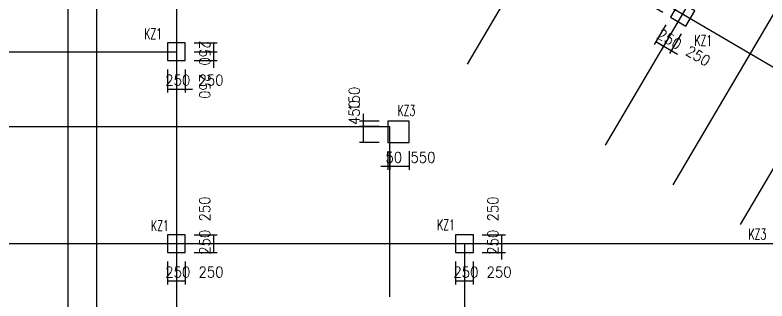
# Model space of a CAD drawing. Extents: x 387171 to 699106, y 11966 to 245688.
# Drawn here: x 574722 to 595864, y 114875 to 122921 of the extents above; entities that cross this region are included whole.
import ezdxf

# ---------------------------------------------------------------- set-up
doc = ezdxf.new("R2010")
doc.units = 0
doc.header["$LTSCALE"] = 100
doc.header["$MEASUREMENT"] = 0
for name, color, linetype in [('COLU', 7, 'Continuous'), ('DIM', 3, 'Continuous'), ('DOTE', 253, 'Continuous'), ('NUM', 7, 'Continuous')]:
    doc.layers.add(name, color=color, linetype=linetype)
doc.styles.get("Standard").update_dxf_attribs({"font": 'standard'})
doc.dimstyles.get("Standard").update_dxf_attribs({"dimtxt": 300, "dimasz": 100, "dimexe": 100, "dimexo": 250, "dimgap": 100, "dimtad": 0, "dimtoh": 1, "dimdec": 0, "dimdsep": 46, "dimcen": 0.09, "dimclrt": 7, "dimadec": 0, "dimazin": 0, "dimtfac": 1, "dimtdec": 4, "dimtofl": 0, "dimtmove": 0, "dimatfit": 3, "dimfxl": 1, "dimtolj": 1, "dimtzin": 0, "dimarcsym": 0})

# ---------------------------------------------------------------- blocks, each defined once
blk = doc.blocks.new('*D3635')
at = {"layer": 'DIM', "color": 0, "linetype": 'ByBlock', "lineweight": -2}
for p, q in [((592587, 123485), (592460, 123270)), ((593061, 123207), (592500, 123536)), ((592934, 122991), (592374, 123320))]:
    blk.add_line(p, q, dxfattribs=at)
for points in [[(592587, 123485), (592550, 123391), (592522, 123408)], [(592460, 123270), (592496, 123364), (592525, 123348)]]:
    blk.add_solid(points, dxfattribs=at)
at = {"layer": 'DIM', "color": 7, "linetype": 'Continuous', "lineweight": -2, "insert": (592391, 123647), "char_height": 300, "width": 566.67, "attachment_point": 5, "rotation": 59.5454}
blk.add_mtext('250', dxfattribs=at)
blk = doc.blocks.new('*D4567')
at = {"layer": 'DIM', "color": 0, "linetype": 'ByBlock', "lineweight": -2}
for p, q in [((593023, 122649), (592693, 122088)), ((593238, 122522), (592909, 121962)), ((592744, 122175), (592959, 122048))]:
    blk.add_line(p, q, dxfattribs=at)
for points in [[(592744, 122175), (592839, 122138), (592822, 122110)], [(592959, 122048), (592865, 122084), (592882, 122113)]]:
    blk.add_solid(points, dxfattribs=at)
at = {"layer": 'DIM', "color": 7, "linetype": 'Continuous', "lineweight": -2, "insert": (593121, 122243), "char_height": 300, "width": 566.67, "attachment_point": 5, "rotation": 329.5454}
blk.add_mtext('250', dxfattribs=at)
blk = doc.blocks.new('*D4187')
at = {"layer": 'DIM', "color": 0, "linetype": 'ByBlock', "lineweight": -2}
for p, q in [((593238, 122522), (592909, 121962)), ((593454, 122395), (593124, 121835)), ((592787, 122149), (593347, 121820))]:
    blk.add_line(p, q, dxfattribs=at)
for points in [[(592959, 122048), (592865, 122084), (592882, 122113)], [(593175, 121921), (593270, 121885), (593253, 121856)]]:
    blk.add_solid(points, dxfattribs=at)
at = {"layer": 'DIM', "color": 7, "linetype": 'Continuous', "lineweight": -2, "insert": (593928, 121769), "char_height": 300, "width": 566.67, "attachment_point": 5, "rotation": 329.5454}
blk.add_mtext('250', dxfattribs=at)
blk = doc.blocks.new('*D1234')
at = {"layer": 'DIM', "color": 0, "linetype": 'ByBlock', "lineweight": -2}
for p, q in [((579008, 121388), (579008, 120738)), ((579258, 121388), (579258, 120738)), ((579008, 120838), (579258, 120838))]:
    blk.add_line(p, q, dxfattribs=at)
for points in [[(579008, 120838), (579108, 120855), (579108, 120821)], [(579258, 120838), (579158, 120821), (579158, 120855)]]:
    blk.add_solid(points, dxfattribs=at)
at = {"layer": 'DIM', "color": 7, "linetype": 'Continuous', "lineweight": -2, "insert": (579298, 121088), "char_height": 300, "width": 566.67, "attachment_point": 5}
blk.add_mtext('250', dxfattribs=at)
blk = doc.blocks.new('*D989')
at = {"layer": 'DIM', "color": 0, "linetype": 'ByBlock', "lineweight": -2}
for p, q in [((579258, 121388), (579258, 120738)), ((579508, 121388), (579508, 120738)), ((579058, 120838), (579708, 120838))]:
    blk.add_line(p, q, dxfattribs=at)
for points in [[(579258, 120838), (579158, 120821), (579158, 120855)], [(579508, 120838), (579608, 120855), (579608, 120821)]]:
    blk.add_solid(points, dxfattribs=at)
at = {"layer": 'DIM', "color": 7, "linetype": 'Continuous', "lineweight": -2, "insert": (580234, 121088), "char_height": 300, "width": 566.67, "attachment_point": 5}
blk.add_mtext('250', dxfattribs=at)
blk = doc.blocks.new('*D1757')
at = {"layer": 'DIM', "color": 0, "linetype": 'ByBlock', "lineweight": -2}
for p, q in [((580308, 121438), (580308, 122088)), ((579758, 121888), (580408, 121888)), ((579758, 121638), (580408, 121638))]:
    blk.add_line(p, q, dxfattribs=at)
for points in [[(580308, 121888), (580291, 121988), (580325, 121988)], [(580308, 121638), (580325, 121538), (580291, 121538)]]:
    blk.add_solid(points, dxfattribs=at)
at = {"layer": 'DIM', "color": 7, "linetype": 'Continuous', "lineweight": -2, "insert": (580058, 120912), "char_height": 300, "width": 566.67, "attachment_point": 5, "rotation": 270}
blk.add_mtext('250', dxfattribs=at)
blk = doc.blocks.new('*D1529')
at = {"layer": 'DIM', "color": 0, "linetype": 'ByBlock', "lineweight": -2}
for p, q in [((579758, 122138), (580408, 122138)), ((580308, 121888), (580308, 122138)), ((579758, 121888), (580408, 121888))]:
    blk.add_line(p, q, dxfattribs=at)
for points in [[(580308, 122138), (580325, 122038), (580291, 122038)], [(580308, 121888), (580291, 121988), (580325, 121988)]]:
    blk.add_solid(points, dxfattribs=at)
at = {"layer": 'DIM', "color": 7, "linetype": 'Continuous', "lineweight": -2, "insert": (580058, 121848), "char_height": 300, "width": 566.67, "attachment_point": 5, "rotation": 270}
blk.add_mtext('250', dxfattribs=at)
blk = doc.blocks.new('*D3911')
at = {"layer": 'DIM', "color": 0, "linetype": 'ByBlock', "lineweight": -2}
for p, q in [((579008, 115988), (579008, 115338)), ((579258, 115988), (579258, 115338)), ((579008, 115438), (579258, 115438))]:
    blk.add_line(p, q, dxfattribs=at)
for points in [[(579008, 115438), (579108, 115455), (579108, 115421)], [(579258, 115438), (579158, 115421), (579158, 115455)]]:
    blk.add_solid(points, dxfattribs=at)
at = {"layer": 'DIM', "color": 7, "linetype": 'Continuous', "lineweight": -2, "insert": (579298, 115688), "char_height": 300, "width": 566.67, "attachment_point": 5}
blk.add_mtext('250', dxfattribs=at)
blk = doc.blocks.new('*D140')
at = {"layer": 'DIM', "color": 0, "linetype": 'ByBlock', "lineweight": -2}
for p, q in [((579258, 115988), (579258, 115338)), ((579508, 115988), (579508, 115338)), ((579258, 115438), (579508, 115438))]:
    blk.add_line(p, q, dxfattribs=at)
for points in [[(579258, 115438), (579358, 115455), (579358, 115421)], [(579508, 115438), (579408, 115421), (579408, 115455)]]:
    blk.add_solid(points, dxfattribs=at)
at = {"layer": 'DIM', "color": 7, "linetype": 'Continuous', "lineweight": -2, "insert": (580234, 115688), "char_height": 300, "width": 566.67, "attachment_point": 5}
blk.add_mtext('250', dxfattribs=at)
blk = doc.blocks.new('*D4412')
at = {"layer": 'DIM', "color": 0, "linetype": 'ByBlock', "lineweight": -2}
for p, q in [((579758, 116488), (580408, 116488)), ((580308, 116238), (580308, 116488)), ((579758, 116238), (580408, 116238))]:
    blk.add_line(p, q, dxfattribs=at)
for points in [[(580308, 116488), (580325, 116388), (580291, 116388)], [(580308, 116238), (580291, 116338), (580325, 116338)]]:
    blk.add_solid(points, dxfattribs=at)
at = {"layer": 'DIM', "color": 7, "linetype": 'Continuous', "lineweight": -2, "insert": (580058, 116528), "char_height": 300, "width": 566.67, "attachment_point": 5, "rotation": 90}
blk.add_mtext('250', dxfattribs=at)
blk = doc.blocks.new('*D669')
at = {"layer": 'DIM', "color": 0, "linetype": 'ByBlock', "lineweight": -2}
for p, q in [((579758, 116738), (580408, 116738)), ((580308, 116488), (580308, 116738)), ((579758, 116488), (580408, 116488))]:
    blk.add_line(p, q, dxfattribs=at)
for points in [[(580308, 116738), (580325, 116638), (580291, 116638)], [(580308, 116488), (580291, 116588), (580325, 116588)]]:
    blk.add_solid(points, dxfattribs=at)
at = {"layer": 'DIM', "color": 7, "linetype": 'Continuous', "lineweight": -2, "insert": (580058, 117464), "char_height": 300, "width": 566.67, "attachment_point": 5, "rotation": 90}
blk.add_mtext('250', dxfattribs=at)
blk = doc.blocks.new('*D288')
at = {"layer": 'DIM', "color": 0, "linetype": 'ByBlock', "lineweight": -2}
for p, q in [((587108, 115988), (587108, 115338)), ((587358, 115988), (587358, 115338)), ((587108, 115438), (587358, 115438))]:
    blk.add_line(p, q, dxfattribs=at)
for points in [[(587108, 115438), (587208, 115455), (587208, 115421)], [(587358, 115438), (587258, 115421), (587258, 115455)]]:
    blk.add_solid(points, dxfattribs=at)
at = {"layer": 'DIM', "color": 7, "linetype": 'Continuous', "lineweight": -2, "insert": (587398, 115688), "char_height": 300, "width": 566.67, "attachment_point": 5}
blk.add_mtext('250', dxfattribs=at)
blk = doc.blocks.new('*D1041')
at = {"layer": 'DIM', "color": 0, "linetype": 'ByBlock', "lineweight": -2}
for p, q in [((587358, 115988), (587358, 115338)), ((587608, 115988), (587608, 115338)), ((587358, 115438), (587608, 115438))]:
    blk.add_line(p, q, dxfattribs=at)
for points in [[(587358, 115438), (587458, 115455), (587458, 115421)], [(587608, 115438), (587508, 115421), (587508, 115455)]]:
    blk.add_solid(points, dxfattribs=at)
at = {"layer": 'DIM', "color": 7, "linetype": 'Continuous', "lineweight": -2, "insert": (588334, 115688), "char_height": 300, "width": 566.67, "attachment_point": 5}
blk.add_mtext('250', dxfattribs=at)
blk = doc.blocks.new('*D804')
at = {"layer": 'DIM', "color": 0, "linetype": 'ByBlock', "lineweight": -2}
for p, q in [((588408, 116038), (588408, 116688)), ((587858, 116488), (588508, 116488)), ((587858, 116238), (588508, 116238))]:
    blk.add_line(p, q, dxfattribs=at)
for points in [[(588408, 116488), (588391, 116588), (588425, 116588)], [(588408, 116238), (588425, 116138), (588391, 116138)]]:
    blk.add_solid(points, dxfattribs=at)
at = {"layer": 'DIM', "color": 7, "linetype": 'Continuous', "lineweight": -2, "insert": (588158, 116528), "char_height": 300, "width": 566.67, "attachment_point": 5, "rotation": 90}
blk.add_mtext('250', dxfattribs=at)
blk = doc.blocks.new('*D990')
at = {"layer": 'DIM', "color": 0, "linetype": 'ByBlock', "lineweight": -2}
for p, q in [((587858, 116738), (588508, 116738)), ((588408, 116488), (588408, 116738)), ((587858, 116488), (588508, 116488))]:
    blk.add_line(p, q, dxfattribs=at)
for points in [[(588408, 116738), (588425, 116638), (588391, 116638)], [(588408, 116488), (588391, 116588), (588425, 116588)]]:
    blk.add_solid(points, dxfattribs=at)
at = {"layer": 'DIM', "color": 7, "linetype": 'Continuous', "lineweight": -2, "insert": (588158, 117464), "char_height": 300, "width": 566.67, "attachment_point": 5, "rotation": 90}
blk.add_mtext('250', dxfattribs=at)
blk = doc.blocks.new('*D4510')
at = {"layer": 'DIM', "color": 0, "linetype": 'ByBlock', "lineweight": -2}
for p, q in [((585208, 119092), (585208, 118566)), ((585258, 119088), (585258, 118566)), ((585008, 118666), (585458, 118666))]:
    blk.add_line(p, q, dxfattribs=at)
for points in [[(585208, 118666), (585108, 118650), (585108, 118683)], [(585258, 118666), (585358, 118683), (585358, 118650)]]:
    blk.add_solid(points, dxfattribs=at)
at = {"layer": 'DIM', "color": 7, "linetype": 'Continuous', "lineweight": -2, "insert": (585372, 118916), "char_height": 300, "width": 353.33, "attachment_point": 5}
blk.add_mtext('50', dxfattribs=at)
blk = doc.blocks.new('*D4128')
at = {"layer": 'DIM', "color": 0, "linetype": 'ByBlock', "lineweight": -2}
for p, q in [((585258, 119088), (585258, 118566)), ((585808, 119088), (585808, 118566)), ((585258, 118666), (585808, 118666))]:
    blk.add_line(p, q, dxfattribs=at)
for points in [[(585258, 118666), (585358, 118683), (585358, 118650)], [(585808, 118666), (585708, 118650), (585708, 118683)]]:
    blk.add_solid(points, dxfattribs=at)
at = {"layer": 'DIM', "color": 7, "linetype": 'Continuous', "lineweight": -2, "insert": (586191, 118916), "char_height": 300, "width": 566.67, "attachment_point": 5}
blk.add_mtext('550', dxfattribs=at)
blk = doc.blocks.new('*D368')
at = {"layer": 'DIM', "color": 0, "linetype": 'ByBlock', "lineweight": -2}
for p, q in [((584512, 120138), (584512, 119588)), ((584958, 119938), (584412, 119938)), ((584958, 119788), (584412, 119788))]:
    blk.add_line(p, q, dxfattribs=at)
for points in [[(584512, 119938), (584495, 120038), (584529, 120038)], [(584512, 119788), (584529, 119688), (584495, 119688)]]:
    blk.add_solid(points, dxfattribs=at)
at = {"layer": 'DIM', "color": 7, "linetype": 'Continuous', "lineweight": -2, "insert": (584262, 120553), "char_height": 300, "width": 476.67, "attachment_point": 5, "rotation": 90}
blk.add_mtext('150', dxfattribs=at)
blk = doc.blocks.new('*D4613')
at = {"layer": 'DIM', "color": 0, "linetype": 'ByBlock', "lineweight": -2}
for p, q in [((584958, 119788), (584412, 119788)), ((584512, 119788), (584512, 119338)), ((584958, 119338), (584412, 119338))]:
    blk.add_line(p, q, dxfattribs=at)
for points in [[(584512, 119788), (584529, 119688), (584495, 119688)], [(584512, 119338), (584495, 119438), (584529, 119438)]]:
    blk.add_solid(points, dxfattribs=at)
at = {"layer": 'DIM', "color": 7, "linetype": 'Continuous', "lineweight": -2, "insert": (584262, 120176), "char_height": 300, "width": 576.67, "attachment_point": 5, "rotation": 90}
blk.add_mtext('450', dxfattribs=at)
blk = doc.blocks.new('后浇带现场')
at = {"color": 6, "lineweight": 30}
for points in [[(806265, 663346), (787754, 674230), (759207, 674230), (759207, 625070)], [(805860, 662656), (787536, 673430), (760007, 673430), (760007, 625070)]]:
    blk.add_lwpolyline(points, dxfattribs=at)

msp = doc.modelspace()

# ---------------------------------------------------------------- linework, layer by layer
at = {"layer": 'COLU'}
for points in [[(593149.5, 122864.3), (593580.5, 122610.9), (593833.9, 123041.9), (593402.9, 123295.3)], [(579008.1, 121637.9), (579508.1, 121637.9), (579508.1, 122137.9), (579008.1, 122137.9)], [(585208.1, 119337.9), (585808.1, 119337.9), (585808.1, 119937.9), (585208.1, 119937.9)], [(579008.1, 116237.9), (579508.1, 116237.9), (579508.1, 116737.9), (579008.1, 116737.9)], [(587108.1, 116237.9), (587608.1, 116237.9), (587608.1, 116737.9), (587108.1, 116737.9)]]:
    msp.add_lwpolyline(points, close=True, dxfattribs=at)
at = {"layer": 'DOTE'}
for p, q in [((579258.1, 213087.9), (579258.1, 100087.9)), ((580177.5, 130781.5), (629391, 101845)), ((592653.7, 130406.1), (587438.7, 121536.8)), ((600406, 130372.1), (593214.3, 118140.9)), ((597293.1, 129418.3), (591317.8, 119256)), ((602302.5, 129257), (595110.8, 117025.8)), ((516558.1, 121887.9), (579258.1, 121887.9)), ((565409.3, 119787.9), (585258.1, 119787.9)), ((585258.1, 114988.4), (585258.1, 119787.9)), ((518658.1, 116487.9), (596358.1, 116487.9)), ((587358.1, 116487.9), (587358.1, 100087.9))]:
    msp.add_line(p, q, dxfattribs=at)

# ---------------------------------------------------------------- block references
at = {"color": 3, "lineweight": 30}
msp.add_blockref('后浇带现场', (-182998.7, -527042.1), dxfattribs=at)

# ---------------------------------------------------------------- texts
at = {"layer": 'NUM', "color": 200, "width": 0.7}
for s, p in [('KZ1', (578355.8, 122244)), ('KZ1', (593825.3, 122056)), ('KZ3', (585476.2, 120084.2)), ('KZ1', (578545.9, 116844)), ('KZ1', (586590.6, 116867.4)), ('KZ3', (595344.8, 116603.1))]:
    msp.add_text(s, height=300, dxfattribs=at).set_placement(p)

# ---------------------------------------------------------------- dimensions: what is measured, and where the dimension line sits
at = {"layer": 'DIM', "color": 200}
for p1, p2, picture, middle in [((593276.2, 123079.8), (593149.5, 122864.3), '*D3635', (592133.8, 123208.5)), ((593149.5, 122864.3), (593365, 122737.6), '*D4567', (592682.7, 122500.7)), ((593365, 122737.6), (593580.5, 122610.9), '*D4187', (593489.7, 122026.2)), ((579508.1, 121887.9), (579508.1, 122137.9), '*D1529', (580058.1, 122356)), ((579508.1, 121637.9), (579508.1, 121887.9), '*D1757', (580058.1, 121419.9)), ((579008.1, 121637.9), (579258.1, 121637.9), '*D1234', (578790, 121087.9)), ((579258.1, 121637.9), (579508.1, 121637.9), '*D989', (579726.1, 121087.9)), ((579508.1, 116487.9), (579508.1, 116737.9), '*D669', (580058.1, 116956)), ((587608.1, 116487.9), (587608.1, 116737.9), '*D990', (588158.1, 116956)), ((579508.1, 116237.9), (579508.1, 116487.9), '*D4412', (580058.1, 116019.9)), ((587608.1, 116237.9), (587608.1, 116487.9), '*D804', (588158.1, 116019.9)), ((579008.1, 116237.9), (579258.1, 116237.9), '*D3911', (578790, 115687.9)), ((579258.1, 116237.9), (579508.1, 116237.9), '*D140', (579726.1, 115687.9)), ((587108.1, 116237.9), (587358.1, 116237.9), '*D288', (586890, 115687.9)), ((587358.1, 116237.9), (587608.1, 116237.9), '*D1041', (587826.1, 115687.9))]:
    dim = msp.add_aligned_dim(p1=p1, p2=p2, distance=-800, dimstyle='Standard', dxfattribs=at)
    dim.commit()
    dim.dimension.update_dxf_attribs({"geometry": picture, "text_midpoint": middle})
for base, p1, p2, picture, middle in [((584512.1, 119787.9), (585208.1, 119937.9), (585208.1, 119787.9), '*D368', (584262.1, 120139.9)), ((584512.1, 119337.9), (585208.1, 119787.9), (585208.1, 119337.9), '*D4613', (584262.1, 119562.9))]:
    dim = msp.add_linear_dim(base=base, p1=p1, p2=p2, angle=90, dimstyle='Standard', dxfattribs=at)
    dim.commit()
    dim.dimension.update_dxf_attribs({"geometry": picture, "text_midpoint": middle})
for base, p1, p2, picture, middle in [((585258.1, 118666.5), (585208.1, 119342), (585258.1, 119337.9), '*D4510', (585070.8, 118916.5)), ((585808.1, 118666.5), (585258.1, 119337.9), (585808.1, 119337.9), '*D4128', (585533.1, 118916.5))]:
    dim = msp.add_linear_dim(base=base, p1=p1, p2=p2, dimstyle='Standard', dxfattribs=at)
    dim.commit()
    dim.dimension.update_dxf_attribs({"geometry": picture, "text_midpoint": middle})

doc.saveas('drawing.dxf')
